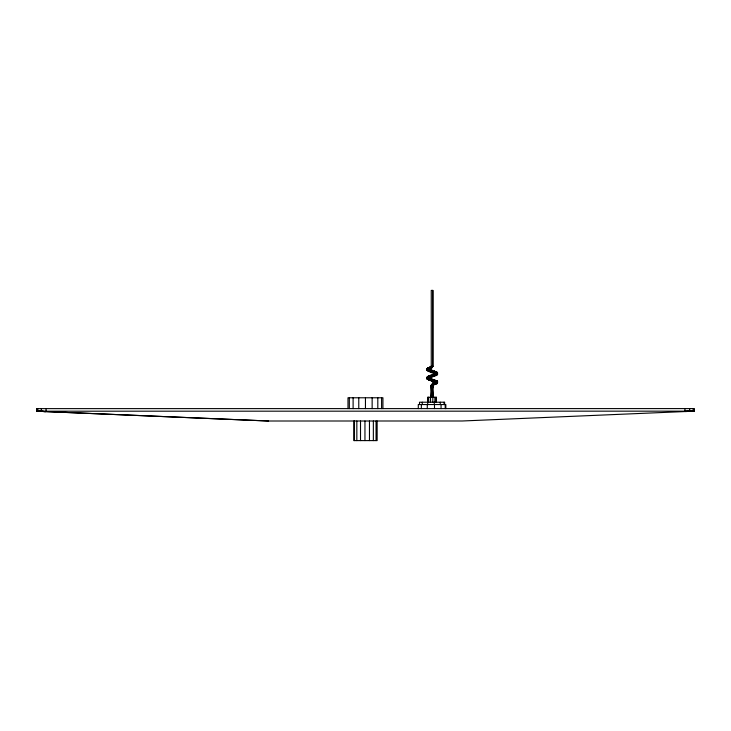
<?xml version="1.0" encoding="UTF-8"?>
<svg xmlns="http://www.w3.org/2000/svg" width="731" height="731" viewBox="0 0 731 731"><rect width="100%" height="100%" fill="white"/><g stroke="black" fill="none" stroke-linecap="round" stroke-linejoin="round"><path stroke-width="1.1" d="M432.798 366.268L431.253 366.231L427.772 368.643L436.718 372.024L437.567 372.938L437.549 374.418L436.005 374.409L428.905 371.531L426.52 369.045L431.253 366.231L431.253 290.399L432.871 290.399L432.871 366.268L428.567 367.72C428.795 371.065 432.478 367.867 432.798 366.268L432.798 290.399M435.393 372.262L436.718 372.024L437.549 374.418L436.69 375.323L434.461 376.209L433.739 375.716L436.014 372.92L435.365 375.067L428.713 377.598L427.608 377.415L426.694 378.658L429.252 380.211L436.654 382.423L437.348 383.327L433.492 385.127L432.953 387.777M429.399 376.84L431.655 377.059L434.461 376.209L428.878 375.807L426.602 377.689L428.878 375.807L429.782 376.977L429.17 377.89L431.655 377.059L431.153 375.049L427.525 376.593L426.694 378.658L429.252 380.211L431.93 379.49L427.608 377.415L427.525 376.593L428.768 378.219L431.93 379.49M437.549 374.418L436.681 373.495L436.718 372.024M432.268 384.744L432.67 383.099L433.117 384.058L432.067 385.557L432.058 397.262L430.97 385.456L435.694 383.071L435.777 381.847L432.67 383.099L430.97 385.456L430.97 397.262L431.665 389.824M434.826 382.304L435.292 383.263L436.818 383.775L436.9 382.56M433.574 373.02L434.488 371.138L436.681 373.495L435.356 373.724L434.296 372.317M427.525 376.593L426.694 378.658L428.503 379.617L431.875 379.124L434.79 380.019L434.452 381.5L433.721 381.619L432.524 380.193M435.694 383.071L437.348 383.327L437.705 381.865L436.992 380.942L434.059 380.138L436.992 380.942L436.654 382.423L435.694 383.071L436.818 383.775M437.275 373.733L436.69 375.323L435.365 375.067L436.014 372.92M435.777 381.847L435.667 384.332M431.336 368.488L432.871 366.268M431.327 366.231L430.733 367.063L431.363 368.342L429.198 369.265M431.363 368.342L428.786 369.319L427.653 368.241L426.602 369.667L428.905 371.531L426.602 369.667L427.772 368.643L429.791 370.352L429.17 369.447L428.284 370.635L436.681 373.495M431.655 376.346L433.565 374.318L437.567 372.938M428.448 378.119L429.782 376.977M431.655 377.059L432.971 375.935M427.306 368.442L427.991 367.985L428.786 369.319L427.653 368.241L426.52 369.045L427.544 370.745L426.52 369.045L427.991 367.985L429.152 369.146M436.992 380.942L436.197 381.491L435.667 380.805L436.992 380.942L437.348 383.327L435.329 382.286M433.757 371.613L434.488 371.138M431.153 375.049L433.565 374.318L434.287 374.802M428.284 370.635L431.674 370.279L434.305 372.554M694.45 411.151L462.193 420.992L268.588 421.01L36.55 411.197L36.55 408.629L694.45 408.592L694.45 411.16L36.55 411.197L36.55 408.638M46.053 408.638L46.053 411.197L45.505 411.571L37.82 411.197L37.82 408.638M36.55 411.197L268.588 421.01M433.154 385.676L430.97 385.456L432.067 385.575L433.163 397.262L433.117 384.058L433.492 385.127M427.772 368.643L429.791 370.352M684.947 408.592L684.947 411.16L685.495 411.535L693.18 411.16L693.18 408.592M684.947 411.151L689.698 411.151L689.698 408.592M428.768 378.219L427.608 377.415L429.252 380.211M429.956 378.841L429.207 378.256L428.503 379.617L436.654 382.423L434.79 380.019M427.653 368.241L428.704 369.722M432.67 383.099L433.044 384.168M433.565 374.318L433.739 375.716M427.79 378.695L427.854 379.462M431.683 370.973L431.674 370.279L431.18 372.289M435.356 373.605L435.365 375.067M445.837 408.629L445.837 404.545L418.287 404.545L418.287 408.629M445.206 404.545L445.206 408.629M444.622 404.545L444.622 402.214L419.503 402.214L419.503 404.545M444.055 402.214L444.055 404.545M441.058 404.545L441.058 408.629M440.263 402.214L440.263 404.545M436.398 402.214L436.398 397.262L427.726 397.262L427.699 404.545M436.197 397.262L436.197 402.214M434.89 397.262L434.89 402.214M434.497 404.545L434.497 408.629M434.278 402.214L434.278 404.545M432.825 397.262L432.825 402.214M430.559 397.262L430.559 402.214M428.695 397.262L428.695 402.214M427.927 397.262L427.927 402.214M427.279 404.545L427.279 408.629M422.29 402.214L422.29 404.545M421.348 404.545L421.348 408.629M382.925 408.629L382.925 397.783L347.993 397.783L347.993 408.629M381.591 397.783L381.591 408.629M377.808 397.783L377.808 408.629M377.141 421.01L377.141 440.601L353.777 440.601L353.777 421.01M376.054 421.01L376.054 440.601M373.358 421.01L373.358 440.601M372.143 397.783L372.143 408.629M369.457 421.01L369.457 440.601M365.454 397.783L365.454 408.629M364.952 421.01L364.952 440.601M360.52 421.01L360.52 440.601M358.775 397.783L358.775 408.629M356.838 421.01L356.838 440.601M354.471 421.01L354.471 440.601M353.11 397.783L353.11 408.629M349.327 397.783L349.327 408.629M41.301 408.638L41.301 411.197M431.875 379.124L431.464 380.924L434.452 381.5L431.875 379.124M45.505 411.571L37.82 411.197L45.505 411.571"/></g></svg>
